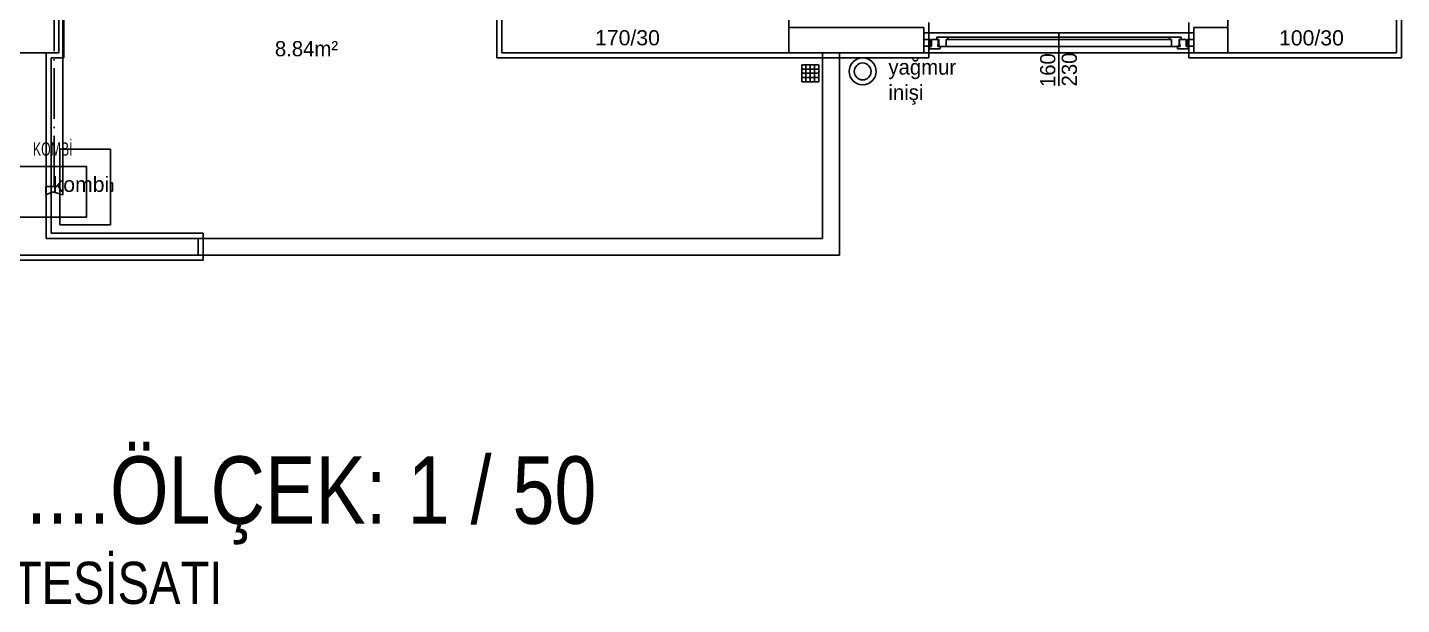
# Model space of a CAD drawing. Header units: centimetres. Extents: x 252602 to 265542, y -444050 to -441150.
# Drawn here: x 253564 to 254378, y -443878 to -443536 of the extents above; entities that cross this region are included whole.
import ezdxf
from ezdxf.enums import TextEntityAlignment as Align

# ---------------------------------------------------------------- set-up
doc = ezdxf.new("R2010")
doc.units = ezdxf.units.CM
doc.linetypes.add('ROTAS_ISITMA_DONUS', pattern=[40, 30, -5, 0, -5])
for name, color, linetype in [('ROTAS-ISITMA-CIHAZ', 2, 'Continuous'), ('ROTAS-ISITMA-DONUS-BORU', 30, 'ROTAS_ISITMA_DONUS'), ('ROTAS-ISITMA-GIDIS-BORU', 10, 'Continuous'), ('ROTAS-MIMARI', 8, 'Continuous'), ('ROTAS-MIMARI-YAZI', 8, 'Continuous'), ('ROTAS-PAFTA-BASLIK', 7, 'Continuous')]:
    doc.layers.add(name, color=color, linetype=linetype)
doc.styles.add('arial_1_18', font='arial.ttf', dxfattribs={"height": 0.2})
doc.styles.add('ROTAS-YAZI', font='arial.ttf')

msp = doc.modelspace()

# ---------------------------------------------------------------- linework, layer by layer
at = {"layer": 'ROTAS-ISITMA-CIHAZ'}
msp.add_lwpolyline([(253559.1, -443648.2), (253599.1, -443648.2), (253599.1, -443618.2), (253559.1, -443618.2)], close=True, dxfattribs=at)
at = {"layer": 'ROTAS-ISITMA-DONUS-BORU'}
msp.add_lwpolyline([(253579.1, -443633.2), (253575, -443635), (253575, -443630), (253580, -443630), (253580, -443405), (253650, -443405), (253650, -443045), (253815, -443045), (253815, -442970), (253785, -442970), (253785, -442870)], dxfattribs=at)
at = {"layer": 'ROTAS-ISITMA-GIDIS-BORU'}
msp.add_lwpolyline([(253579.1, -443633.2), (253585, -443635), (253585, -443410), (253655, -443410), (253655, -443050), (253820, -443050), (253820, -442965), (253790, -442965), (253790, -442870)], dxfattribs=at)
at = {"layer": 'ROTAS-MIMARI', "ltscale": 0.03}
for p, q in [((254378.24, -443553.76), (254378.24, -443450.73)), ((253585.74, -443553.76), (253585.74, -443487.76)), ((253842.24, -443517.76), (253842.24, -443553.76)), ((254015.24, -443535.76), (254020.24, -443535.76)), ((254015.24, -443535.76), (254095.24, -443535.76)), ((254095.24, -443535.76), (254095.24, -443550.76)), ((254098.24, -443553.76), (254098.24, -443532.76)), ((254252.24, -443532.76), (254252.24, -443553.76)), ((254255.24, -443535.76), (254275.24, -443535.76)), ((254255.24, -443535.76), (254255.24, -443550.76)), ((254095.24, -443538.95), (254255.24, -443538.95)), ((254095.24, -443542.76), (254099.24, -443542.76)), ((254099.24, -443542.76), (254099.24, -443546.76)), ((254103.74, -443542.76), (254099.74, -443542.76)), ((254099.74, -443546.96), (254099.74, -443542.76)), ((254102.84, -443542.76), (254102.84, -443541.36)), ((254109.64, -443541.36), (254102.84, -443541.36)), ((254102.84, -443542.76), (254104.04, -443542.76)), ((254103.74, -443545.96), (254103.74, -443542.76)), ((254104.04, -443545.96), (254104.04, -443542.76)), ((254108.44, -443546.96), (254108.44, -443542.76)), ((254109.64, -443542.76), (254108.44, -443542.76)), ((254109.64, -443541.36), (254240.84, -443541.36)), ((254109.64, -443542.76), (254109.64, -443541.36)), ((254240.84, -443542.76), (254109.64, -443542.76)), ((254175.24, -443570.4), (254175.24, -443538.95)), ((254240.84, -443541.36), (254247.64, -443541.36)), ((254240.84, -443542.76), (254240.84, -443541.36)), ((254240.84, -443542.76), (254242.04, -443542.76)), ((254242.04, -443546.96), (254242.04, -443542.76)), ((254246.44, -443545.96), (254246.44, -443542.76)), ((254247.64, -443542.76), (254246.44, -443542.76)), ((254246.74, -443545.96), (254246.74, -443542.76)), ((254246.74, -443542.76), (254250.74, -443542.76)), ((254247.64, -443542.76), (254247.64, -443541.36)), ((254250.74, -443546.96), (254250.74, -443542.76)), ((254255.24, -443542.76), (254251.24, -443542.76)), ((254251.24, -443542.76), (254251.24, -443546.76)), ((253575.24, -443550.76), (253575.24, -443660.76)), ((254015.24, -443550.76), (254020.24, -443550.76)), ((254015.24, -443550.76), (254095.24, -443550.76)), ((254099.24, -443546.76), (254095.24, -443546.76)), ((254095.24, -443550.76), (254255.24, -443550.76)), ((254098.54, -443548.36), (254098.54, -443546.96)), ((254099.74, -443546.96), (254098.54, -443546.96)), ((254104.94, -443548.36), (254098.54, -443548.36)), ((254103.74, -443545.96), (254103.44, -443545.96)), ((254103.44, -443546.96), (254103.44, -443545.96)), ((254104.94, -443546.96), (254103.44, -443546.96)), ((254104.34, -443545.96), (254104.04, -443545.96)), ((254104.34, -443546.46), (254104.04, -443546.46)), ((254104.04, -443546.96), (254104.04, -443546.46)), ((254104.04, -443546.96), (254108.44, -443546.96)), ((254104.34, -443546.46), (254104.34, -443545.96)), ((254104.94, -443548.36), (254104.94, -443546.96)), ((254242.04, -443546.96), (254108.44, -443546.96)), ((254246.44, -443546.96), (254242.04, -443546.96)), ((254245.54, -443546.96), (254247.04, -443546.96)), ((254245.54, -443548.36), (254245.54, -443546.96)), ((254245.54, -443548.36), (254251.94, -443548.36)), ((254246.14, -443545.96), (254246.44, -443545.96)), ((254246.14, -443546.46), (254246.14, -443545.96)), ((254246.14, -443546.46), (254246.44, -443546.46)), ((254246.44, -443546.96), (254246.44, -443546.46)), ((254246.74, -443545.96), (254247.04, -443545.96)), ((254247.04, -443546.96), (254247.04, -443545.96)), ((254250.74, -443546.96), (254251.94, -443546.96)), ((254251.24, -443546.76), (254255.24, -443546.76)), ((254251.94, -443548.36), (254251.94, -443546.96)), ((254255.24, -443550.76), (254275.24, -443550.76)), ((253578.24, -443657.76), (253578.24, -443553.76)), ((253578.24, -443553.76), (253585.74, -443553.76)), ((253842.24, -443553.76), (254015.24, -443553.76)), ((254015.24, -443553.76), (254013.24, -443553.76)), ((254013.24, -443553.76), (254098.24, -443553.76)), ((254022.96, -443567.89), (254022.96, -443557.89)), ((254022.96, -443557.89), (254032.96, -443557.89)), ((254032.96, -443560.36), (254022.96, -443560.36)), ((254025.27, -443557.89), (254025.27, -443567.89)), ((254027.88, -443557.89), (254027.88, -443567.89)), ((254030.5, -443557.89), (254030.5, -443567.89)), ((254032.96, -443557.89), (254032.96, -443567.89)), ((254252.24, -443553.76), (254275.24, -443553.76)), ((254275.24, -443553.76), (254378.24, -443553.76)), ((254032.96, -443562.89), (254022.96, -443562.89)), ((254032.96, -443565.42), (254022.96, -443565.42)), ((254032.96, -443567.89), (254022.96, -443567.89)), ((253583.24, -443652.76), (253583.24, -443607.76)), ((253583.24, -443607.76), (253613.24, -443607.76)), ((253613.24, -443607.76), (253613.25, -443652.76)), ((253614.53, -443627.77), (253613.24, -443627.77)), ((253613.24, -443632.76), (253614.53, -443632.76)), ((253614.53, -443632.76), (253614.53, -443627.77)), ((253668.24, -443657.76), (253578.24, -443657.76)), ((253583.24, -443652.76), (253613.25, -443652.76)), ((253668.24, -443673.76), (253668.24, -443657.76)), ((253575.24, -443660.76), (253665.24, -443660.76)), ((253665.24, -443660.76), (253665.24, -443670.76)), ((253462.24, -443673.76), (253668.24, -443673.76)), ((253465.24, -443670.76), (253665.24, -443670.76))]:
    msp.add_line(p, q, dxfattribs=at)
for points in [[(254375.24, -443450.76), (254375.24, -443550.76)], [(253582.74, -443490.76), (253582.74, -443550.76)], [(253845.24, -443550.76), (253845.24, -443520.76)], [(254015.24, -443520.76), (254015.24, -443550.76)], [(254275.24, -443550.76), (254275.24, -443520.76)], [(253582.74, -443550.76), (253547.74, -443550.76)], [(254015.24, -443550.76), (253845.24, -443550.76)], [(254035.24, -443550.76), (254035.24, -443660.76)], [(254045.24, -443550.76), (254045.24, -443670.76)], [(254375.24, -443550.76), (254275.24, -443550.76)], [(253665.24, -443660.76), (254035.24, -443660.76)], [(253665.24, -443670.76), (254045.24, -443670.76)]]:
    msp.add_lwpolyline(points, dxfattribs=at)
for radius in [8, 5]:
    msp.add_circle((254058.98, -443561.76), radius, dxfattribs=at)

# ---------------------------------------------------------------- texts
at = {"layer": 'ROTAS-ISITMA-CIHAZ', "color": 2, "style": 'ROTAS-YAZI', "width": 0.65}
msp.add_text('KOMBİ', height=8, dxfattribs=at).set_placement((253579.1, -443614.2), align=Align.BOTTOM_CENTER)
at = {"layer": 'ROTAS-MIMARI-YAZI', "ltscale": 0.03, "style": 'arial_1_18'}
for s, p in [('170/30', (253900.4, -443546.28)), ('100/30', (254305.65, -443546.36)), ('kombi', (253579.05, -443633.18))]:
    msp.add_text(s, height=9, dxfattribs=at).set_placement(p)
at = {"layer": 'ROTAS-MIMARI-YAZI', "ltscale": 0.03}
for s, p in [('160', (254173.11, -443571.05)), ('230', (254185.91, -443570.66))]:
    msp.add_text(s, height=9, rotation=90, dxfattribs=at).set_placement(p)
at = {"layer": 'ROTAS-MIMARI-YAZI', "ltscale": 0.03, "char_height": 9}
for s, width, insert, attachment_point in [('8.84m²', 64.7169, (253710.72, -443543.78), 1), ('yağmur\\Pinişi', 115.95, (254074.24, -443581.46), 7)]:
    msp.add_mtext_dynamic_manual_height_columns(s, width=width, gutter_width=45, heights=[0], dxfattribs=dict(at, insert=insert, attachment_point=attachment_point))
at = {"layer": 'ROTAS-PAFTA-BASLIK', "style": 'ROTAS-YAZI', "width": 0.8}
for s, height, p in [('ZEMİN KAT PLANI..........ÖLÇEK: 1 / 50', 40, (253505, -443810)), ('YERDEN ISITMA TESİSATI', 25, (253505, -443865))]:
    msp.add_text(s, height=height, dxfattribs=at).set_placement(p, align=Align.MIDDLE_CENTER)

doc.saveas('drawing.dxf')
